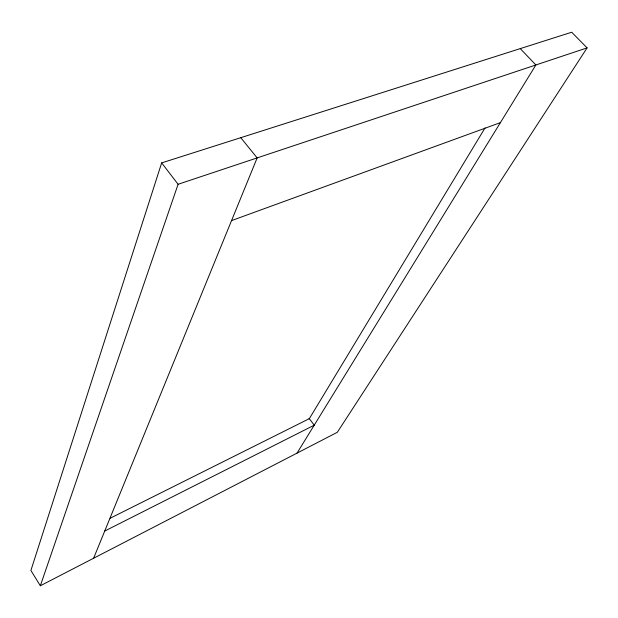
<?xml version="1.0" encoding="UTF-8"?>
<svg xmlns="http://www.w3.org/2000/svg" width="618" height="618" viewBox="0 0 618 618"><rect width="100%" height="100%" fill="white"/><g stroke="black" fill="none" stroke-linecap="round" stroke-linejoin="round"><path stroke-width="0.93" d="M161.661 162.897L30.9 570.468L40.34 585.771L337.304 432.306L587.1 47.887L571.681 32.229L161.661 162.897L178.1 184.272L40.34 585.771M93.619 558.232L257.15 157.914L240.781 137.683M485.076 127.856L309.324 418.672L110.112 518.27M297.042 453.11L535.883 64.967L520.256 48.621M104.72 531.063L314.222 425.192L309.046 418.309M231.541 220.603L500.41 122.627M178.1 184.272L587.1 47.887"/></g></svg>
